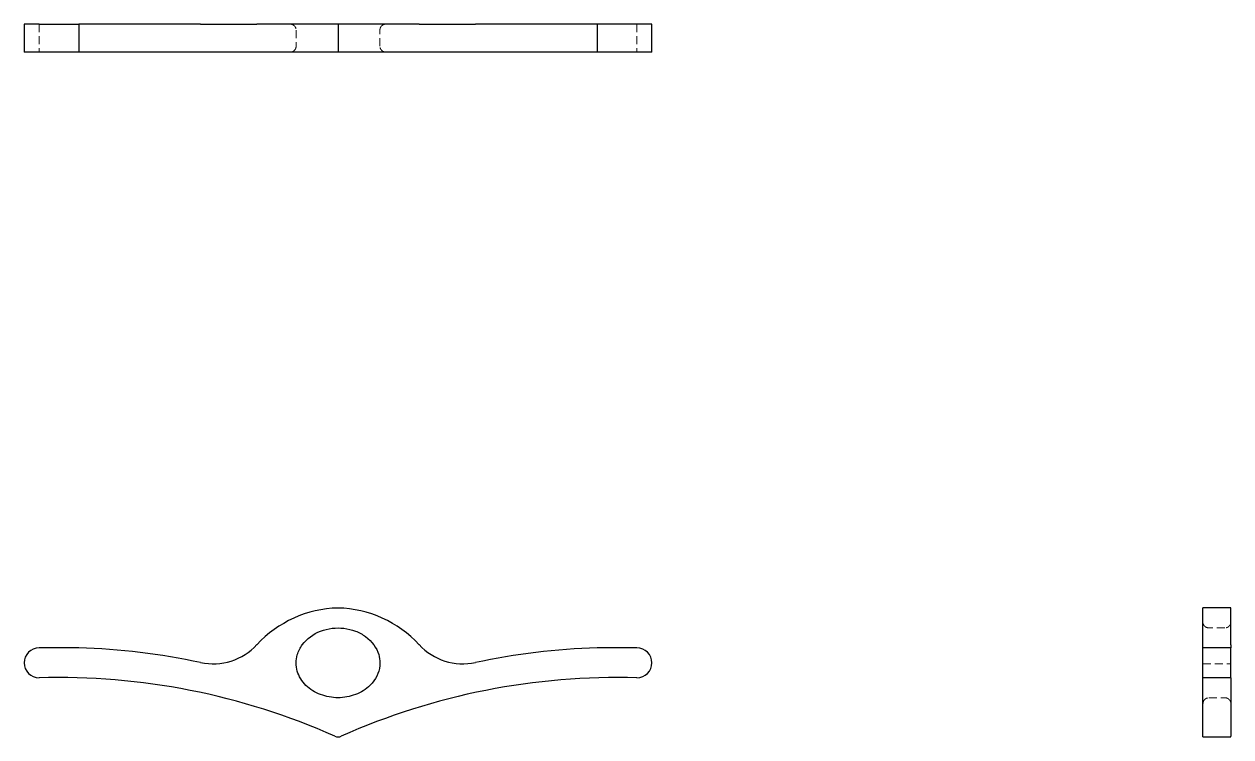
# Model space of a CAD drawing. Header units: millimetres. Extents: x 33 to 225, y 47 to 160.
import ezdxf

# ---------------------------------------------------------------- set-up
doc = ezdxf.new("R2010")
doc.units = ezdxf.units.MM
doc.linetypes.add('HIDDEN', pattern=[1.905, 1.27, -0.635])

msp = doc.modelspace()

# ---------------------------------------------------------------- linework, layer by layer
at = {"color": 7, "linetype": 'Continuous', "lineweight": 25}
for p, q in [((33, 160.22), (33, 155.78)), ((35.38, 160.22), (33, 160.22)), ((35.38, 160.22), (41.73, 160.22)), ((41.73, 160.22), (41.73, 155.78)), ((61.11, 160.22), (41.73, 160.22)), ((61.11, 160.22), (70.09, 160.22)), ((83, 160.22), (70.09, 160.22)), ((83, 160.22), (83, 155.78)), ((95.91, 160.22), (83, 160.22)), ((95.91, 160.22), (104.89, 160.22)), ((124.27, 160.22), (104.89, 160.22)), ((124.27, 160.22), (124.27, 155.78)), ((130.62, 160.22), (124.27, 160.22)), ((133, 160.22), (130.62, 160.22)), ((133, 155.78), (133, 160.22)), ((35.38, 155.78), (33, 155.78)), ((41.73, 155.78), (35.38, 155.78)), ((61.11, 155.78), (41.73, 155.78)), ((70.09, 155.78), (61.11, 155.78)), ((83, 155.78), (70.09, 155.78)), ((95.91, 155.78), (83, 155.78)), ((104.89, 155.78), (95.91, 155.78)), ((124.27, 155.78), (104.89, 155.78)), ((130.62, 155.78), (124.27, 155.78)), ((133, 155.78), (130.62, 155.78)), ((225.22, 67.26), (220.78, 67.26)), ((220.78, 61.42), (220.78, 67.26)), ((225.22, 61.42), (225.22, 67.26)), ((41.73, 60.91), (35.38, 60.91)), ((130.62, 60.91), (124.27, 60.91)), ((220.78, 60.91), (220.78, 61.42)), ((220.78, 56.15), (220.78, 60.91)), ((225.22, 60.91), (220.78, 60.91)), ((225.22, 61.42), (225.22, 60.91)), ((225.22, 56.15), (225.22, 60.91)), ((225.22, 56.15), (220.78, 56.15)), ((220.78, 46.85), (220.78, 56.15)), ((225.22, 56.15), (225.22, 46.85)), ((220.78, 46.74), (220.78, 46.85)), ((220.78, 46.74), (225.22, 46.74)), ((225.22, 46.74), (225.22, 46.85))]:
    msp.add_line(p, q, dxfattribs=at)
at = {"color": 7, "linetype": 'HIDDEN', "lineweight": 18}
for p, q in [((35.38, 160.22), (35.38, 155.78)), ((130.62, 160.22), (130.62, 155.78)), ((76.33, 159.27), (76.33, 156.73)), ((89.67, 156.73), (89.67, 159.27)), ((224.27, 64.08), (221.73, 64.08)), ((220.78, 58.36), (225.22, 58.36)), ((225.22, 56.19), (220.78, 56.19)), ((221.73, 52.97), (224.27, 52.97))]:
    msp.add_line(p, q, dxfattribs=at)
at = {"color": 7, "linetype": 'Continuous', "lineweight": 25}
for centre, radius, start, end in [((83.45, 49.06), 18.2, 91.4275, 137.2361), ((82.55, 49.06), 18.2, 42.7639, 88.5729), ((35.38, 58.53), 2.38, 90, 270), ((38.56, -47.03), 107.98, 77.9437, 88.3153), ((63.1, 67.89), 9.52, 257.9437, 317.2361), ((102.9, 67.89), 9.52, 222.7639, 282.0563), ((127.44, -47.03), 107.98, 91.6847, 102.0563), ((130.62, 58.53), 2.38, 270, 90), ((38.56, -51.79), 107.98, 65.9958, 91.6847), ((127.44, -51.79), 107.98, 88.3153, 114.0042), ((83, 48.01), 1.27, 245.9958, 294.0042)]:
    msp.add_arc(centre, radius, start, end, dxfattribs=at)
at = {"color": 7, "linetype": 'HIDDEN', "lineweight": 18}
for points, knots in [([(75.38, 160.22), (75.51, 160.21), (75.76, 160.18), (76.02, 159.99), (76.18, 159.8), (76.3, 159.58), (76.32, 159.39), (76.33, 159.27)], [0, 0, 0, 0, 0.249509, 0.499032, 0.62418, 0.749708, 1, 1, 1, 1]), ([(89.67, 159.27), (89.68, 159.39), (89.7, 159.58), (89.82, 159.8), (89.98, 159.99), (90.25, 160.18), (90.5, 160.21), (90.62, 160.22)], [0, 0, 0, 0, 0.250174, 0.375666, 0.500803, 0.750376, 1, 1, 1, 1]), ([(76.33, 156.73), (76.32, 156.61), (76.29, 156.36), (76.11, 156.09), (75.92, 155.93), (75.7, 155.81), (75.51, 155.79), (75.38, 155.78)], [0, 0, 0, 0, 0.249724, 0.4994, 0.62454, 0.749992, 1, 1, 1, 1]), ([(90.62, 155.78), (90.5, 155.79), (90.31, 155.81), (90.09, 155.93), (89.9, 156.09), (89.71, 156.36), (89.68, 156.61), (89.67, 156.73)], [0, 0, 0, 0, 0.25013, 0.375616, 0.500767, 0.75039, 1, 1, 1, 1]), ([(221.73, 64.08), (221.61, 64.1), (221.36, 64.13), (221.09, 64.31), (220.93, 64.5), (220.81, 64.72), (220.79, 64.91), (220.78, 65.03)], [0, 0, 0, 0, 0.249599, 0.499201, 0.624347, 0.749838, 1, 1, 1, 1]), ([(225.22, 65.03), (225.21, 64.91), (225.18, 64.66), (224.99, 64.4), (224.8, 64.24), (224.58, 64.12), (224.39, 64.1), (224.27, 64.08)], [0, 0, 0, 0, 0.249633, 0.499223, 0.624358, 0.749843, 1, 1, 1, 1]), ([(220.78, 52.02), (220.79, 52.14), (220.81, 52.33), (220.93, 52.55), (221.09, 52.74), (221.36, 52.93), (221.61, 52.96), (221.73, 52.97)], [0, 0, 0, 0, 0.2501671, 0.3756537, 0.5007907, 0.7503853, 1, 1, 1, 1]), ([(224.27, 52.97), (224.39, 52.96), (224.58, 52.94), (224.8, 52.82), (224.99, 52.66), (225.18, 52.39), (225.21, 52.14), (225.22, 52.02)], [0, 0, 0, 0, 0.250167, 0.375653, 0.500791, 0.750385, 1, 1, 1, 1])]:
    msp.add_open_spline(points, degree=3, knots=knots, dxfattribs=at)
at = {"color": 7, "linetype": 'Continuous', "lineweight": 25}
for points, knots in [([(83, 52.97), (82.05, 52.97), (80.16, 53.31), (77.74, 54.8), (76.27, 57.16), (76.27, 59.58), (77.5, 62.01), (79.58, 63.51), (82.66, 64.25), (85.25, 63.95), (88.01, 62.47), (89.44, 60.58), (89.67, 58.97), (89.67, 58.53)], [-7.853982, -7.853982, -7.853982, -7.853982, -7.405183, -6.956384, -6.507585, -6.058786, -5.759587, -5.161188, -4.861989, -4.26359, -3.964391, -3.365992, -3.141585, -3.141585, -3.141585, -3.141585]), ([(89.67, 58.53), (89.67, 58.38), (89.61, 57.06), (88.54, 54.97), (85.83, 53.31), (83.95, 52.97), (83, 52.97)], [-3.141585, -3.141585, -3.141585, -3.141585, -3.066793, -2.468394, -2.019595, -1.570796, -1.570796, -1.570796, -1.570796])]:
    msp.add_open_spline(points, degree=3, knots=knots, dxfattribs=at)

doc.saveas('drawing.dxf')
